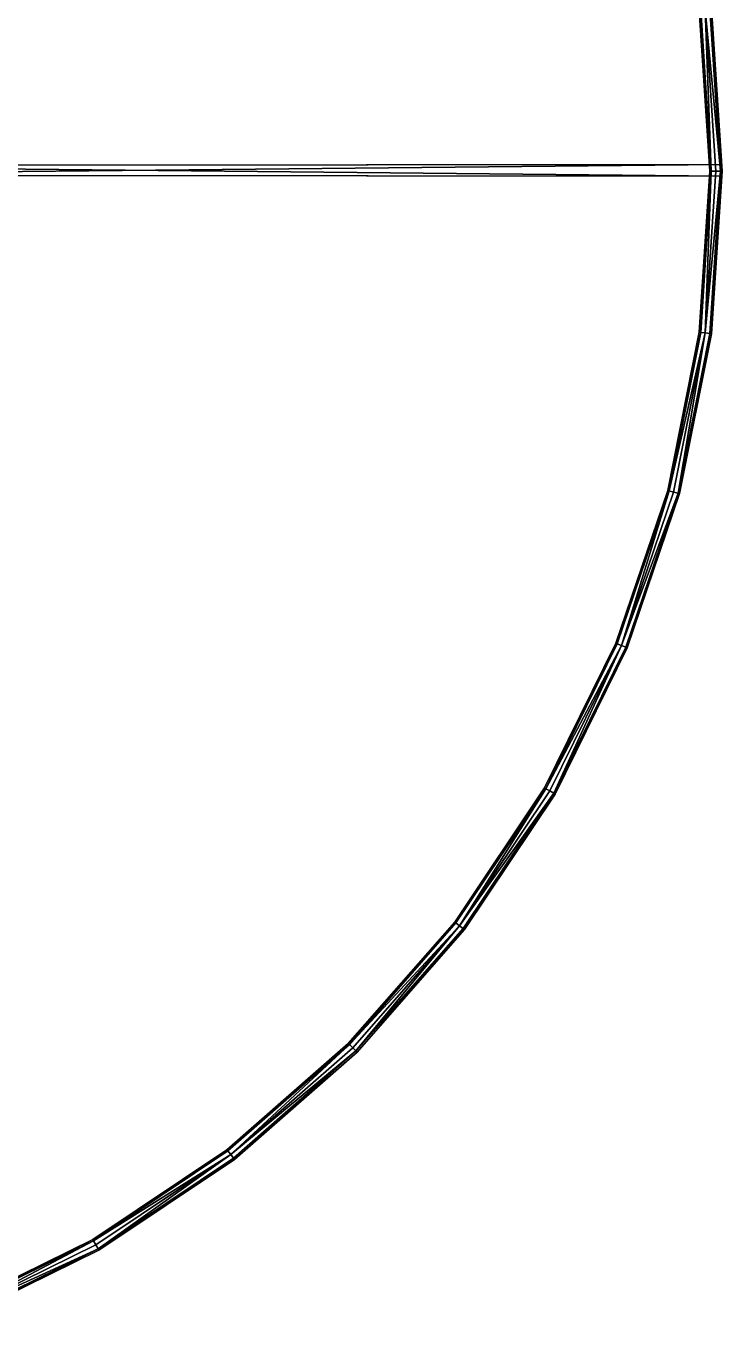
# Model space of a CAD drawing. Extents: x -21.1 to 21.1, y -21.1 to 21.1.
# Drawn here: x 9.33 to 21.12, y -19.52 to 2.45 of the extents above; entities that cross this region are included whole.
import ezdxf

# ---------------------------------------------------------------- set-up
doc = ezdxf.new("R2010")
doc.units = 0
doc.layers.add('LAMP', color=191, linetype='CONTINUOUS')
doc.layers.add('SHADE', color=31, linetype='CONTINUOUS')

msp = doc.modelspace()

# ---------------------------------------------------------------- meshes
at = {"layer": 'LAMP', "color": 191}
mesh = msp.add_polyface(dxfattribs=at)
corners = [(2.089043, 0.087564, -63.323181), (2.773581, 0.087564, -63.323181), (2.773581, -0.078289, -63.323181), (2.089043, -0.078289, -63.323181), (3.139375, 0.087564, -63.207119), (3.139375, -0.078289, -63.207119), (21.116373, 0.102227, -56.756516), (21.116373, -0.092957, -56.756516), (21.116371, 0.102227, -56.48518), (21.116371, -0.092957, -56.48518), (3.051775, 0.087564, -63.051025), (3.051775, -0.078289, -63.051025), (2.704148, 0.087564, -63.157326), (2.704148, -0.078289, -63.157326), (2.089043, -0.078289, -63.157326), (2.383916, -0.427528, -14.617145), (2.424169, -0.784632, -17.069193), (2.337745, -0.809766, -17.063366), (2.297494, -0.453138, -14.614563), (2.552725, -0.480429, -14.607011), (2.608452, -0.550535, -14.595902), (2.648674, -0.908816, -17.055971), (2.634162, -0.63606, -14.58294), (2.473436, -0.438026, -14.614359), (2.513684, -0.79561, -17.069691), (2.592962, -0.838429, -17.065178), (2.580434, -0.803302, -14.559042), (2.321928, -0.499863, -12.114742), (2.251164, -0.555641, -12.110956), (2.623401, -0.724718, -14.570023), (2.364787, -0.420937, -12.123278), (2.375486, -0.332109, -12.134968), (2.349772, -0.246627, -12.148218), (2.294097, -0.176754, -12.160975), (2.214911, -0.134754, -12.171183)]
mesh.append_faces([[corners[k] for k in face] for face in [(0, 2, 3), (1, 5, 2), (4, 7, 5), (6, 9, 7), (8, 11, 9), (10, 13, 11), (12, 14, 13), (6, 10, 8), (3, 13, 14), (15, 17, 18), (22, 21, 20), (15, 24, 16), (19, 24, 23), (26, 30, 27), (22, 30, 29), (22, 32, 31), (19, 32, 20), (19, 34, 33), (15, 34, 23)]], dxfattribs={"vtx0": -1})
mesh.append_faces([[corners[k] for k in face] for face in [(4, 10, 6), (1, 10, 4), (0, 12, 1)]], dxfattribs={"vtx0": -1, "vtx1": -1})
mesh.append_faces([[corners[k] for k in face] for face in [(1, 12, 10), (2, 11, 13)]], dxfattribs={"vtx0": -1, "vtx2": -1})
mesh.append_faces([[corners[k] for k in face] for face in [(5, 7, 11), (2, 5, 11), (3, 2, 13)]], dxfattribs={"vtx1": -1, "vtx2": -1})
mesh.append_faces([[corners[k] for k in face] for face in [(0, 1, 2), (1, 4, 5), (4, 6, 7), (6, 8, 9), (8, 10, 11), (10, 12, 13), (7, 9, 11), (15, 16, 17), (19, 20, 21), (15, 23, 24), (19, 25, 24), (26, 27, 28), (26, 29, 30), (22, 31, 30), (22, 20, 32), (19, 33, 32), (19, 23, 34)]], dxfattribs={"vtx2": -1})
at = {"layer": 'SHADE', "color": 31}
mesh = msp.add_polyface(dxfattribs=at)
corners = [(20.378559, 5.451408, -80.064957), (20.941936, 2.748146, -80.019058), (20.916155, 2.744752, -80.064957), (20.403677, 5.458139, -79.903458), (20.941936, 2.748146, -79.903458), (21.123417, -0.008819, -79.903458), (21.097412, -0.008819, -80.064957), (21.123415, -0.008819, -55.199318), (20.941933, 2.748146, -55.199318), (20.941933, 2.748146, -55.083717), (20.403675, 5.458139, -55.199318), (20.378555, 5.451408, -55.037819), (20.916151, 2.744752, -55.037819), (21.097408, -0.008819, -55.037819), (20.941933, 2.748146, -55.423717), (21.123415, -0.008819, -58.595036), (20.941933, 2.748146, -58.595036), (20.403675, 5.458139, -58.595036), (20.202726, 5.404294, -79.903458), (20.735682, 2.720992, -80.019058), (20.735682, 2.720993, -79.903458), (20.227844, 5.411024, -80.064957), (20.761463, 2.724386, -80.064957), (20.22784, 5.411024, -55.037819), (20.73568, 2.720992, -55.083717), (20.761461, 2.724386, -55.037819), (20.202723, 5.404295, -55.199318), (20.73568, 2.720993, -55.199318), (20.735682, 2.720993, -79.679054), (20.202726, 5.404295, -76.507736), (20.735682, 2.720993, -76.507736), (20.838808, 2.73457, -80.080254), (20.838806, 2.734569, -55.022518), (21.123417, -0.008819, -76.507736), (20.941936, 2.748146, -79.679054), (20.941936, 2.748146, -76.507736), (20.403677, 5.458139, -76.507736), (20.73568, 2.720993, -55.423717), (20.202723, 5.404295, -58.595036), (20.73568, 2.720993, -58.595036), (20.941935, 2.748146, -67.551384), (20.735682, 2.720993, -67.551384)]
mesh.append_faces([[corners[k] for k in face] for face in [(0, 1, 2), (5, 1, 4), (10, 9, 8), (13, 9, 12), (7, 14, 8), (17, 14, 16), (18, 19, 20), (23, 24, 25), (29, 28, 30), (6, 31, 2), (21, 31, 22), (11, 32, 12), (33, 34, 35), (3, 34, 4), (26, 37, 27), (15, 40, 16), (36, 40, 35), (38, 41, 39)]], dxfattribs={"vtx0": -1})
mesh.append_faces([[corners[k] for k in face] for face in [(3, 4, 1), (6, 2, 1), (7, 8, 9), (11, 12, 9), (10, 8, 14), (15, 16, 14), (21, 22, 19), (26, 27, 24), (18, 20, 28), (0, 2, 31), (13, 12, 32), (23, 25, 32), (5, 4, 34), (36, 35, 34), (38, 39, 37), (33, 35, 40), (17, 16, 40), (29, 30, 41)]], dxfattribs={"vtx2": -1})
mesh = msp.add_polyface(dxfattribs=at)
corners = [(21.123417, -0.008819, -79.903458), (21.123417, -0.008819, -80.019058), (20.941936, 2.748146, -80.019058), (21.097412, -0.008819, -80.064957), (21.123415, -0.008819, -55.199318), (20.941933, 2.748146, -55.083717), (21.123415, -0.008819, -55.083717), (21.097408, -0.008819, -55.037819), (21.123415, -0.008819, -55.423717), (20.941933, 2.748146, -55.423717), (21.123415, -0.008819, -58.595036), (20.941381, -0.008819, -80.064957), (20.915375, -0.008819, -80.019058), (20.735682, 2.720992, -80.019058), (20.761463, 2.724386, -80.064957), (20.915375, -0.008818, -79.903458), (20.735682, 2.720993, -79.903458), (20.941378, -0.008819, -55.037819), (20.761461, 2.724386, -55.037819), (20.73568, 2.720992, -55.083717), (20.915373, -0.008819, -55.083717), (20.915375, -0.008819, -55.199318), (20.73568, 2.720993, -55.199318), (20.915375, -0.008819, -79.679054), (20.735682, 2.720993, -79.679054), (20.915375, -0.008818, -76.507736), (20.735682, 2.720993, -76.507736), (21.019396, -0.008819, -80.080254), (20.838808, 2.73457, -80.080254), (20.838806, 2.734569, -55.022518), (21.019392, -0.008819, -55.022518), (21.123417, -0.008819, -76.507736), (21.123417, -0.008819, -79.679054), (20.941936, 2.748146, -79.679054), (20.915375, -0.008819, -58.595036), (20.915373, -0.008819, -55.423717), (20.73568, 2.720993, -55.423717), (20.73568, 2.720993, -58.595036), (21.123415, -0.008819, -67.551392), (20.941935, 2.748146, -67.551384), (20.915375, -0.008819, -67.551384), (20.735682, 2.720993, -67.551384)]
mesh.append_faces([[corners[k] for k in face] for face in [(3, 2, 1), (4, 5, 6), (10, 9, 8), (11, 13, 14), (15, 13, 12), (17, 19, 20), (21, 19, 22), (15, 24, 16), (25, 24, 23), (11, 28, 27), (7, 29, 30), (17, 29, 18), (0, 33, 32), (34, 36, 37), (21, 36, 35), (31, 39, 38), (25, 41, 26), (34, 41, 40)]], dxfattribs={"vtx0": -1})
mesh.append_faces([[corners[k] for k in face] for face in [(0, 1, 2), (7, 6, 5), (4, 8, 9), (11, 12, 13), (15, 16, 13), (17, 18, 19), (21, 20, 19), (15, 23, 24), (25, 26, 24), (3, 27, 28), (11, 14, 28), (17, 30, 29), (31, 32, 33), (34, 35, 36), (21, 22, 36), (10, 38, 39), (25, 40, 41), (34, 37, 41)]], dxfattribs={"vtx2": -1})
mesh = msp.add_polyface(dxfattribs=at)
corners = [(20.378559, -5.469047, -80.064957), (20.916155, -2.76239, -80.064957), (20.941935, -2.765784, -80.019058), (21.097412, -0.008819, -80.064957), (21.123417, -0.008819, -79.903458), (20.941936, -2.765784, -79.903458), (20.403677, -5.475777, -79.903458), (21.123415, -0.008819, -55.199318), (20.941935, -2.765784, -55.083717), (20.941935, -2.765784, -55.199318), (21.097408, -0.008819, -55.037819), (20.916153, -2.76239, -55.037819), (20.378555, -5.469047, -55.037819), (20.403675, -5.475777, -55.199318), (20.941933, -2.765784, -55.423717), (20.403675, -5.475777, -58.595036), (20.941935, -2.765784, -58.595036), (21.123415, -0.008819, -58.595036), (20.202726, -5.421931, -79.903458), (20.735682, -2.73863, -79.903458), (20.735682, -2.738629, -80.019058), (20.227846, -5.428662, -80.064957), (20.761463, -2.742023, -80.064957), (20.202723, -5.421931, -55.199318), (20.73568, -2.73863, -55.083717), (20.73568, -2.73863, -55.199318), (20.227842, -5.428662, -55.037819), (20.761461, -2.742024, -55.037819), (20.202723, -5.421931, -58.595036), (20.73568, -2.73863, -55.423717), (20.73568, -2.73863, -58.595036), (20.83881, -2.752207, -80.080254), (20.838806, -2.752207, -55.022518), (20.403677, -5.475777, -76.507736), (20.941936, -2.765784, -79.679054), (20.941936, -2.765784, -76.507736), (21.123417, -0.008819, -76.507736), (20.735682, -2.73863, -79.679054), (20.202726, -5.421931, -76.507736), (20.735682, -2.73863, -76.507736), (20.941935, -2.765784, -67.551392), (20.735682, -2.73863, -67.551384)]
mesh.append_faces([[corners[k] for k in face] for face in [(3, 2, 1), (6, 2, 5), (7, 8, 9), (12, 8, 11), (13, 14, 9), (17, 14, 16), (21, 20, 22), (23, 24, 25), (28, 29, 30), (0, 31, 1), (10, 32, 11), (26, 32, 27), (33, 34, 35), (4, 34, 5), (18, 37, 19), (15, 40, 16), (36, 40, 35), (38, 41, 39)]], dxfattribs={"vtx0": -1})
mesh.append_faces([[corners[k] for k in face] for face in [(0, 1, 2), (4, 5, 2), (10, 11, 8), (13, 9, 8), (15, 16, 14), (7, 9, 14), (18, 19, 20), (26, 27, 24), (23, 25, 29), (3, 1, 31), (21, 22, 31), (12, 11, 32), (6, 5, 34), (36, 35, 34), (38, 39, 37), (33, 35, 40), (17, 16, 40), (28, 30, 41)]], dxfattribs={"vtx2": -1})
mesh = msp.add_polyface(dxfattribs=at)
corners = [(21.097412, -0.008819, -80.064957), (21.123417, -0.008819, -80.019058), (20.941935, -2.765784, -80.019058), (21.123417, -0.008819, -79.903458), (21.123415, -0.008819, -55.199318), (21.123415, -0.008819, -55.083717), (20.941935, -2.765784, -55.083717), (21.097408, -0.008819, -55.037819), (21.123415, -0.008819, -58.595036), (21.123415, -0.008819, -55.423717), (20.941933, -2.765784, -55.423717), (20.915375, -0.008818, -79.903458), (20.915375, -0.008819, -80.019058), (20.735682, -2.738629, -80.019058), (20.735682, -2.73863, -79.903458), (20.941381, -0.008819, -80.064957), (20.761463, -2.742023, -80.064957), (20.941378, -0.008819, -55.037819), (20.915373, -0.008819, -55.083717), (20.73568, -2.73863, -55.083717), (20.761461, -2.742024, -55.037819), (20.915375, -0.008819, -55.199318), (20.73568, -2.73863, -55.199318), (20.915373, -0.008819, -55.423717), (20.73568, -2.73863, -55.423717), (20.915375, -0.008819, -58.595036), (20.73568, -2.73863, -58.595036), (20.83881, -2.752207, -80.080254), (21.019396, -0.008819, -80.080254), (21.019392, -0.008819, -55.022518), (20.838806, -2.752207, -55.022518), (21.123417, -0.008819, -79.679054), (20.941936, -2.765784, -79.679054), (21.123417, -0.008819, -76.507736), (20.915375, -0.008818, -76.507736), (20.915375, -0.008819, -79.679054), (20.735682, -2.73863, -79.679054), (20.735682, -2.73863, -76.507736), (21.123415, -0.008819, -67.551392), (20.941935, -2.765784, -67.551392), (20.915375, -0.008819, -67.551384), (20.735682, -2.73863, -67.551384)]
mesh.append_faces([[corners[k] for k in face] for face in [(3, 2, 1), (7, 6, 5), (4, 10, 9), (11, 13, 14), (15, 13, 12), (17, 19, 20), (21, 19, 18), (21, 24, 22), (25, 24, 23), (0, 27, 28), (15, 27, 16), (17, 30, 29), (33, 32, 31), (34, 36, 37), (11, 36, 35), (8, 39, 38), (25, 41, 26), (34, 41, 40)]], dxfattribs={"vtx0": -1})
mesh.append_faces([[corners[k] for k in face] for face in [(0, 1, 2), (4, 5, 6), (8, 9, 10), (11, 12, 13), (15, 16, 13), (17, 18, 19), (21, 22, 19), (21, 23, 24), (25, 26, 24), (15, 28, 27), (7, 29, 30), (17, 20, 30), (3, 31, 32), (34, 35, 36), (11, 14, 36), (33, 38, 39), (25, 40, 41), (34, 37, 41)]], dxfattribs={"vtx2": -1})
mesh = msp.add_polyface(dxfattribs=at)
corners = [(20.378559, -5.469047, -80.064957), (20.941935, -2.765784, -80.019058), (20.403679, -5.475777, -80.019058), (20.403677, -5.475777, -79.903458), (20.378555, -5.469047, -55.037819), (20.403675, -5.475777, -55.083717), (20.941935, -2.765784, -55.083717), (20.403675, -5.475777, -55.199318), (20.403675, -5.475777, -55.423717), (20.941933, -2.765784, -55.423717), (20.403675, -5.475777, -58.595036), (20.202726, -5.421931, -79.903458), (20.202726, -5.421931, -80.019058), (19.32263, -8.012214, -80.019058), (20.227846, -5.428662, -80.064957), (20.735682, -2.738629, -80.019058), (20.227842, -5.428662, -55.037819), (20.202723, -5.421931, -55.083717), (19.322626, -8.012214, -55.083717), (20.202723, -5.421931, -55.199318), (20.73568, -2.73863, -55.083717), (20.202723, -5.421931, -55.423717), (19.322626, -8.012215, -55.423717), (20.202723, -5.421931, -58.595036), (20.73568, -2.73863, -55.423717), (20.303204, -5.448854, -80.080254), (19.418728, -8.05202, -80.080254), (20.83881, -2.752207, -80.080254), (19.418724, -8.05202, -55.022518), (20.3032, -5.448854, -55.022518), (20.838806, -2.752207, -55.022518), (20.403677, -5.475777, -76.507736), (20.403679, -5.475777, -79.679054), (20.941936, -2.765784, -79.679054), (20.202726, -5.421931, -76.507736), (20.202726, -5.421931, -79.679054), (19.32263, -8.012214, -79.679054), (20.735682, -2.73863, -79.679054), (20.403677, -5.475777, -67.551392), (20.941935, -2.765784, -67.551392), (20.202724, -5.421931, -67.551384), (19.322628, -8.012214, -67.551384), (20.735682, -2.73863, -67.551384)]
mesh.append_faces([[corners[k] for k in face] for face in [(0, 1, 2), (7, 6, 5), (10, 9, 8), (14, 13, 12), (11, 15, 12), (19, 18, 17), (16, 20, 17), (23, 22, 21), (19, 24, 21), (14, 27, 25), (16, 28, 29), (4, 30, 29), (3, 33, 32), (11, 36, 35), (34, 37, 35), (31, 39, 38), (34, 41, 40), (23, 42, 40)]], dxfattribs={"vtx0": -1})
mesh.append_faces([[corners[k] for k in face] for face in [(3, 2, 1), (4, 5, 6), (7, 8, 9), (11, 12, 13), (14, 12, 15), (16, 17, 18), (19, 17, 20), (19, 21, 22), (23, 21, 24), (14, 25, 26), (0, 25, 27), (16, 29, 30), (31, 32, 33), (34, 35, 36), (11, 35, 37), (10, 38, 39), (23, 40, 41), (34, 40, 42)]], dxfattribs={"vtx2": -1})
mesh = msp.add_polyface(dxfattribs=at)
corners = [(20.378559, -5.469047, -80.064957), (20.403679, -5.475777, -80.019058), (19.514828, -8.091825, -80.019058), (19.490803, -8.081874, -80.064957), (20.403677, -5.475777, -79.903458), (19.514828, -8.091825, -79.903458), (20.403675, -5.475777, -55.199318), (20.403675, -5.475777, -55.083717), (19.514824, -8.091826, -55.083717), (19.514824, -8.091825, -55.199318), (20.378555, -5.469047, -55.037819), (19.490799, -8.081875, -55.037819), (20.403675, -5.475777, -58.595036), (20.403675, -5.475777, -55.423717), (19.514824, -8.091825, -55.423717), (19.514824, -8.091825, -58.595036), (20.202726, -5.421931, -79.903458), (19.32263, -8.012214, -80.019058), (19.32263, -8.012214, -79.903458), (20.227846, -5.428662, -80.064957), (19.346655, -8.022165, -80.064957), (20.227842, -5.428662, -55.037819), (19.322626, -8.012214, -55.083717), (19.346651, -8.022165, -55.037819), (20.202723, -5.421931, -55.199318), (19.322626, -8.012214, -55.199318), (19.322626, -8.012215, -55.423717), (20.202723, -5.421931, -58.595036), (19.322626, -8.012214, -58.595036), (19.418728, -8.05202, -80.080254), (20.303204, -5.448854, -80.080254), (20.3032, -5.448854, -55.022518), (19.418724, -8.05202, -55.022518), (20.403679, -5.475777, -79.679054), (19.514828, -8.091825, -79.679054), (20.403677, -5.475777, -76.507736), (19.514826, -8.091825, -76.507736), (20.202726, -5.421931, -76.507736), (19.32263, -8.012214, -79.679054), (19.32263, -8.012214, -76.507736), (20.403677, -5.475777, -67.551392), (19.514826, -8.091825, -67.551392), (19.322628, -8.012214, -67.551384)]
mesh.append_faces([[corners[k] for k in face] for face in [(0, 2, 3), (4, 2, 1), (6, 8, 9), (10, 8, 7), (12, 14, 15), (6, 14, 13), (16, 17, 18), (21, 22, 23), (24, 26, 25), (0, 29, 30), (19, 29, 20), (10, 32, 11), (4, 34, 5), (35, 34, 33), (37, 38, 39), (35, 41, 36), (12, 41, 40), (27, 42, 28)]], dxfattribs={"vtx0": -1})
mesh.append_faces([[corners[k] for k in face] for face in [(0, 1, 2), (4, 5, 2), (6, 7, 8), (10, 11, 8), (12, 13, 14), (6, 9, 14), (19, 20, 17), (24, 25, 22), (27, 28, 26), (0, 3, 29), (10, 31, 32), (21, 23, 32), (4, 33, 34), (35, 36, 34), (16, 18, 38), (35, 40, 41), (12, 15, 41), (37, 39, 42)]], dxfattribs={"vtx2": -1})
mesh = msp.add_polyface(dxfattribs=at)
corners = [(18.270992, -10.557159, -80.064957), (18.293514, -10.570162, -80.019058), (16.757864, -12.867023, -80.019058), (18.29351, -10.570162, -79.903458), (19.514828, -8.091825, -80.019058), (18.293509, -10.570164, -55.199318), (18.293509, -10.570164, -55.083717), (16.75786, -12.867023, -55.083717), (18.270987, -10.557161, -55.037819), (19.514824, -8.091826, -55.083717), (18.293507, -10.570164, -58.595036), (18.293509, -10.570164, -55.423717), (16.757858, -12.867023, -55.423717), (19.514824, -8.091825, -55.423717), (18.113344, -10.466143, -79.903458), (18.113344, -10.466143, -80.019058), (16.592819, -12.740378, -80.019058), (18.135866, -10.479145, -80.064957), (18.135862, -10.479145, -55.037819), (18.11334, -10.466143, -55.083717), (16.592817, -12.740378, -55.083717), (18.11334, -10.466143, -55.199318), (18.11334, -10.466143, -55.423717), (16.592815, -12.740378, -55.423717), (18.11334, -10.466143, -58.595036), (16.675343, -12.8037, -80.080254), (18.203428, -10.518153, -80.080254), (19.418728, -8.05202, -80.080254), (18.203424, -10.518153, -55.022518), (16.675339, -12.8037, -55.022518), (19.418724, -8.05202, -55.022518), (18.293514, -10.570162, -79.679054), (16.757864, -12.867021, -79.679054), (18.29351, -10.570162, -76.507736), (19.514828, -8.091825, -79.679054), (18.113344, -10.466143, -76.507736), (18.113344, -10.466143, -79.679054), (16.592819, -12.740378, -79.679054), (18.29351, -10.570164, -67.551392), (16.757862, -12.867023, -67.551392), (19.514826, -8.091825, -67.551392), (18.11334, -10.466143, -67.551384), (16.592817, -12.740378, -67.551384)]
mesh.append_faces([[corners[k] for k in face] for face in [(3, 2, 1), (0, 4, 1), (8, 7, 6), (5, 9, 6), (5, 12, 11), (10, 13, 11), (17, 16, 15), (21, 20, 19), (24, 23, 22), (0, 25, 26), (18, 29, 28), (8, 30, 28), (33, 32, 31), (3, 34, 31), (14, 37, 36), (10, 39, 38), (33, 40, 38), (35, 42, 41)]], dxfattribs={"vtx0": -1})
mesh.append_faces([[corners[k] for k in face] for face in [(0, 1, 2), (3, 1, 4), (5, 6, 7), (8, 6, 9), (10, 11, 12), (5, 11, 13), (14, 15, 16), (18, 19, 20), (21, 22, 23), (17, 26, 25), (0, 26, 27), (8, 28, 29), (3, 31, 32), (33, 31, 34), (35, 36, 37), (33, 38, 39), (10, 38, 40), (24, 41, 42)]], dxfattribs={"vtx2": -1})
mesh = msp.add_polyface(dxfattribs=at)
corners = [(18.270992, -10.557159, -80.064957), (19.490803, -8.081874, -80.064957), (19.514828, -8.091825, -80.019058), (18.29351, -10.570162, -79.903458), (19.514828, -8.091825, -79.903458), (18.270987, -10.557161, -55.037819), (19.514824, -8.091826, -55.083717), (19.490799, -8.081875, -55.037819), (18.293509, -10.570164, -55.199318), (19.514824, -8.091825, -55.199318), (19.514824, -8.091825, -55.423717), (18.293507, -10.570164, -58.595036), (19.514824, -8.091825, -58.595036), (18.113344, -10.466143, -79.903458), (19.32263, -8.012214, -79.903458), (19.32263, -8.012214, -80.019058), (18.113344, -10.466143, -80.019058), (18.135866, -10.479145, -80.064957), (19.346655, -8.022165, -80.064957), (18.11334, -10.466143, -55.199318), (18.11334, -10.466143, -55.083717), (19.322626, -8.012214, -55.083717), (19.322626, -8.012214, -55.199318), (18.135862, -10.479145, -55.037819), (19.346651, -8.022165, -55.037819), (18.11334, -10.466143, -58.595036), (18.11334, -10.466143, -55.423717), (19.322626, -8.012215, -55.423717), (19.322626, -8.012214, -58.595036), (19.418728, -8.05202, -80.080254), (18.203428, -10.518153, -80.080254), (19.418724, -8.05202, -55.022518), (18.203424, -10.518153, -55.022518), (18.29351, -10.570162, -76.507736), (19.514828, -8.091825, -79.679054), (19.514826, -8.091825, -76.507736), (18.113344, -10.466143, -79.679054), (19.32263, -8.012214, -79.679054), (18.113344, -10.466143, -76.507736), (19.32263, -8.012214, -76.507736), (19.514826, -8.091825, -67.551392), (18.11334, -10.466143, -67.551384), (19.322628, -8.012214, -67.551384)]
mesh.append_faces([[corners[k] for k in face] for face in [(3, 2, 4), (5, 6, 7), (8, 10, 9), (13, 15, 16), (17, 15, 18), (19, 21, 22), (23, 21, 20), (25, 27, 28), (19, 27, 26), (0, 29, 1), (17, 29, 30), (23, 31, 24), (33, 34, 35), (13, 37, 14), (38, 37, 36), (11, 40, 12), (38, 42, 39), (25, 42, 41)]], dxfattribs={"vtx0": -1})
mesh.append_faces([[corners[k] for k in face] for face in [(0, 1, 2), (8, 9, 6), (11, 12, 10), (13, 14, 15), (17, 16, 15), (19, 20, 21), (23, 24, 21), (25, 26, 27), (19, 22, 27), (17, 18, 29), (5, 7, 31), (23, 32, 31), (3, 4, 34), (13, 36, 37), (38, 39, 37), (33, 35, 40), (38, 41, 42), (25, 28, 42)]], dxfattribs={"vtx2": -1})
mesh = msp.add_polyface(dxfattribs=at)
corners = [(18.270992, -10.557159, -80.064957), (16.757864, -12.867023, -80.019058), (16.737232, -12.851192, -80.064957), (18.29351, -10.570162, -79.903458), (16.757864, -12.867023, -79.903458), (18.293509, -10.570164, -55.199318), (16.75786, -12.867023, -55.083717), (16.757858, -12.867023, -55.199318), (18.270987, -10.557161, -55.037819), (16.73723, -12.851192, -55.037819), (18.293507, -10.570164, -58.595036), (16.757858, -12.867023, -55.423717), (16.757858, -12.867023, -58.595036), (14.789616, -14.797707, -79.903458), (16.592819, -12.740378, -79.903458), (16.592819, -12.740378, -80.019058), (18.113344, -10.466143, -79.903458), (18.135866, -10.479145, -80.064957), (16.613451, -12.756209, -80.064957), (14.808003, -14.816095, -80.064957), (14.789612, -14.797707, -55.199318), (16.592817, -12.740378, -55.083717), (16.592817, -12.740378, -55.199318), (14.808001, -14.816095, -55.037819), (16.613449, -12.756209, -55.037819), (18.135862, -10.479145, -55.037819), (18.11334, -10.466143, -55.199318), (16.592815, -12.740378, -55.423717), (18.11334, -10.466143, -58.595036), (16.592817, -12.740378, -58.595036), (14.789612, -14.797707, -58.595036), (16.675343, -12.8037, -80.080254), (16.675339, -12.8037, -55.022518), (16.757864, -12.867021, -79.679054), (18.29351, -10.570162, -76.507736), (16.757864, -12.867023, -76.507736), (18.113344, -10.466143, -76.507736), (16.592819, -12.740378, -79.679054), (16.592819, -12.740378, -76.507736), (14.789616, -14.797707, -76.507736), (16.757862, -12.867023, -67.551392), (16.592817, -12.740378, -67.551384)]
mesh.append_faces([[corners[k] for k in face] for face in [(0, 1, 2), (5, 6, 7), (10, 11, 12), (16, 15, 14), (19, 15, 18), (20, 21, 22), (25, 21, 24), (26, 27, 22), (30, 27, 29), (17, 31, 18), (8, 32, 9), (23, 32, 24), (3, 33, 4), (36, 37, 38), (13, 37, 14), (34, 40, 35), (39, 41, 38), (28, 41, 29)]], dxfattribs={"vtx0": -1})
mesh.append_faces([[corners[k] for k in face] for face in [(3, 4, 1), (8, 9, 6), (5, 7, 11), (13, 14, 15), (17, 18, 15), (23, 24, 21), (26, 22, 21), (28, 29, 27), (20, 22, 27), (0, 2, 31), (19, 18, 31), (25, 24, 32), (34, 35, 33), (16, 14, 37), (39, 38, 37), (10, 12, 40), (30, 29, 41), (36, 38, 41)]], dxfattribs={"vtx2": -1})
mesh = msp.add_polyface(dxfattribs=at)
corners = [(14.918335, -14.926425, -80.064957), (16.737232, -12.851192, -80.064957), (16.757864, -12.867023, -80.019058), (14.936724, -14.944815, -80.019058), (14.936724, -14.944815, -79.903458), (16.757864, -12.867023, -79.903458), (14.918331, -14.926428, -55.037819), (14.936719, -14.944815, -55.083717), (16.75786, -12.867023, -55.083717), (16.73723, -12.851192, -55.037819), (14.936719, -14.944815, -55.199318), (16.757858, -12.867023, -55.199318), (14.936719, -14.944815, -55.423717), (16.757858, -12.867023, -55.423717), (14.936719, -14.944815, -58.595036), (16.757858, -12.867023, -58.595036), (14.789616, -14.797707, -79.903458), (16.592819, -12.740378, -80.019058), (14.789616, -14.797707, -80.019058), (14.808003, -14.816095, -80.064957), (14.789612, -14.797707, -55.199318), (14.789614, -14.797708, -55.083717), (16.592817, -12.740378, -55.083717), (14.808001, -14.816095, -55.037819), (14.789612, -14.797707, -58.595036), (14.789612, -14.797708, -55.423717), (16.592815, -12.740378, -55.423717), (14.863171, -14.87126, -80.080254), (16.675343, -12.8037, -80.080254), (16.675339, -12.8037, -55.022518), (14.863167, -14.871262, -55.022518), (14.936723, -14.944815, -76.507736), (14.936724, -14.944815, -79.679054), (16.757864, -12.867021, -79.679054), (16.757864, -12.867023, -76.507736), (14.789616, -14.797707, -79.679054), (16.592819, -12.740378, -79.679054), (14.789616, -14.797707, -76.507736), (14.936722, -14.944815, -67.551392), (16.757862, -12.867023, -67.551392), (14.789614, -14.797708, -67.551384), (16.592817, -12.740378, -67.551384)]
mesh.append_faces([[corners[k] for k in face] for face in [(0, 2, 3), (4, 2, 5), (6, 8, 9), (10, 8, 7), (10, 13, 11), (14, 13, 12), (16, 17, 18), (23, 22, 21), (20, 26, 25), (0, 28, 1), (19, 28, 27), (6, 29, 30), (31, 33, 34), (4, 33, 32), (37, 36, 35), (14, 39, 15), (31, 39, 38), (24, 41, 40)]], dxfattribs={"vtx0": -1})
mesh.append_faces([[corners[k] for k in face] for face in [(0, 1, 2), (4, 3, 2), (6, 7, 8), (10, 11, 8), (10, 12, 13), (14, 15, 13), (19, 18, 17), (20, 21, 22), (24, 25, 26), (0, 27, 28), (6, 9, 29), (23, 30, 29), (31, 32, 33), (4, 5, 33), (16, 35, 36), (14, 38, 39), (31, 34, 39), (37, 40, 41)]], dxfattribs={"vtx2": -1})
mesh = msp.add_polyface(dxfattribs=at)
corners = [(10.549071, -18.279078, -80.064957), (12.843102, -16.745323, -80.064957), (12.858932, -16.765953, -80.019058), (10.562075, -18.3016, -79.903458), (12.858932, -16.765953, -79.903458), (10.549068, -18.279079, -55.037819), (12.858928, -16.765955, -55.083717), (12.8431, -16.745323, -55.037819), (10.562072, -18.3016, -55.199318), (12.858928, -16.765953, -55.199318), (12.858928, -16.765953, -55.423717), (10.562072, -18.3016, -58.595036), (12.858928, -16.765953, -58.595036), (10.458054, -18.121431, -79.903458), (12.732289, -16.60091, -79.903458), (12.732289, -16.60091, -80.019058), (14.789616, -14.797707, -79.903458), (14.808003, -14.816095, -80.064957), (12.74812, -16.62154, -80.064957), (10.471057, -18.143953, -80.064957), (10.458052, -18.121431, -55.199318), (12.732285, -16.60091, -55.083717), (12.732285, -16.60091, -55.199318), (10.471054, -18.143953, -55.037819), (12.748116, -16.62154, -55.037819), (14.808001, -14.816095, -55.037819), (14.789612, -14.797707, -55.199318), (12.732285, -16.60091, -55.423717), (14.789612, -14.797707, -58.595036), (12.732286, -16.60091, -58.595036), (10.458052, -18.121431, -58.595036), (12.795611, -16.683432, -80.080254), (12.795608, -16.683432, -55.022518), (10.562075, -18.3016, -76.507736), (12.858932, -16.765953, -79.679054), (12.858932, -16.765953, -76.507736), (14.789616, -14.797707, -76.507736), (12.732288, -16.60091, -79.679054), (12.732288, -16.60091, -76.507736), (10.458054, -18.121431, -76.507736), (12.858931, -16.765953, -67.551392), (12.732286, -16.60091, -67.551384)]
mesh.append_faces([[corners[k] for k in face] for face in [(3, 2, 4), (5, 6, 7), (8, 10, 9), (16, 15, 14), (19, 15, 18), (20, 21, 22), (25, 21, 24), (26, 27, 22), (30, 27, 29), (0, 31, 1), (17, 31, 18), (23, 32, 24), (33, 34, 35), (36, 37, 38), (13, 37, 14), (11, 40, 12), (39, 41, 38), (28, 41, 29)]], dxfattribs={"vtx0": -1})
mesh.append_faces([[corners[k] for k in face] for face in [(0, 1, 2), (8, 9, 6), (11, 12, 10), (13, 14, 15), (17, 18, 15), (23, 24, 21), (26, 22, 21), (28, 29, 27), (20, 22, 27), (19, 18, 31), (5, 7, 32), (25, 24, 32), (3, 4, 34), (16, 14, 37), (39, 38, 37), (33, 35, 40), (30, 29, 41), (36, 38, 41)]], dxfattribs={"vtx2": -1})
mesh = msp.add_polyface(dxfattribs=at)
corners = [(14.918335, -14.926425, -80.064957), (14.936724, -14.944815, -80.019058), (12.858932, -16.765953, -80.019058), (12.843102, -16.745323, -80.064957), (14.936724, -14.944815, -79.903458), (12.858932, -16.765953, -79.903458), (14.936719, -14.944815, -55.199318), (14.936719, -14.944815, -55.083717), (12.858928, -16.765955, -55.083717), (12.858928, -16.765953, -55.199318), (14.918331, -14.926428, -55.037819), (12.8431, -16.745323, -55.037819), (14.936719, -14.944815, -58.595036), (14.936719, -14.944815, -55.423717), (12.858928, -16.765953, -55.423717), (12.858928, -16.765953, -58.595036), (14.789616, -14.797707, -79.903458), (14.789616, -14.797707, -80.019058), (12.732289, -16.60091, -80.019058), (14.808003, -14.816095, -80.064957), (14.808001, -14.816095, -55.037819), (14.789614, -14.797708, -55.083717), (12.732285, -16.60091, -55.083717), (14.789612, -14.797707, -55.199318), (14.789612, -14.797708, -55.423717), (12.732285, -16.60091, -55.423717), (14.789612, -14.797707, -58.595036), (12.795611, -16.683432, -80.080254), (14.863171, -14.87126, -80.080254), (14.863167, -14.871262, -55.022518), (12.795608, -16.683432, -55.022518), (14.936724, -14.944815, -79.679054), (12.858932, -16.765953, -79.679054), (14.936723, -14.944815, -76.507736), (12.858932, -16.765953, -76.507736), (14.789616, -14.797707, -76.507736), (14.789616, -14.797707, -79.679054), (12.732288, -16.60091, -79.679054), (14.936722, -14.944815, -67.551392), (12.858931, -16.765953, -67.551392), (14.789614, -14.797708, -67.551384), (12.732286, -16.60091, -67.551384)]
mesh.append_faces([[corners[k] for k in face] for face in [(0, 2, 3), (4, 2, 1), (6, 8, 9), (10, 8, 7), (12, 14, 15), (6, 14, 13), (19, 18, 17), (23, 22, 21), (26, 25, 24), (0, 27, 28), (10, 30, 11), (20, 30, 29), (4, 32, 5), (33, 32, 31), (16, 37, 36), (33, 39, 34), (12, 39, 38), (35, 41, 40)]], dxfattribs={"vtx0": -1})
mesh.append_faces([[corners[k] for k in face] for face in [(0, 1, 2), (4, 5, 2), (6, 7, 8), (10, 11, 8), (12, 13, 14), (6, 9, 14), (16, 17, 18), (20, 21, 22), (23, 24, 25), (0, 3, 27), (19, 28, 27), (10, 29, 30), (4, 31, 32), (33, 34, 32), (35, 36, 37), (33, 38, 39), (12, 15, 39), (26, 40, 41)]], dxfattribs={"vtx2": -1})
mesh = msp.add_polyface(dxfattribs=at)
corners = [(10.549071, -18.279078, -80.064957), (10.562075, -18.3016, -80.019058), (8.083736, -19.522911, -80.019058), (10.562075, -18.3016, -79.903458), (12.858932, -16.765953, -80.019058), (10.562072, -18.3016, -55.199318), (10.562072, -18.301601, -55.083717), (8.083734, -19.522913, -55.083717), (10.549068, -18.279079, -55.037819), (12.858928, -16.765955, -55.083717), (10.562072, -18.3016, -58.595036), (10.562072, -18.301601, -55.423717), (8.083734, -19.522913, -55.423717), (12.858928, -16.765953, -55.423717), (10.458054, -18.121431, -79.903458), (12.732289, -16.60091, -80.019058), (10.458054, -18.121431, -80.019058), (10.471057, -18.143953, -80.064957), (10.458052, -18.121431, -55.199318), (10.458052, -18.121431, -55.083717), (12.732285, -16.60091, -55.083717), (10.471054, -18.143953, -55.037819), (10.458052, -18.121431, -58.595036), (10.458052, -18.121431, -55.423717), (12.732285, -16.60091, -55.423717), (8.04393, -19.426813, -80.080254), (10.510064, -18.211515, -80.080254), (12.795611, -16.683432, -80.080254), (10.510061, -18.211515, -55.022518), (8.043928, -19.426813, -55.022518), (12.795608, -16.683432, -55.022518), (10.562075, -18.3016, -79.679054), (8.083735, -19.522911, -79.679054), (10.562075, -18.3016, -76.507736), (12.858932, -16.765953, -79.679054), (10.458054, -18.121431, -79.679054), (12.732288, -16.60091, -79.679054), (10.458054, -18.121431, -76.507736), (10.562074, -18.3016, -67.551392), (8.083735, -19.522911, -67.551392), (12.858931, -16.765953, -67.551392), (10.458052, -18.121431, -67.551384), (12.732286, -16.60091, -67.551384)]
mesh.append_faces([[corners[k] for k in face] for face in [(3, 2, 1), (0, 4, 1), (8, 7, 6), (5, 9, 6), (5, 12, 11), (10, 13, 11), (14, 15, 16), (21, 20, 19), (18, 24, 23), (0, 25, 26), (17, 27, 26), (8, 30, 28), (33, 32, 31), (3, 34, 31), (37, 36, 35), (10, 39, 38), (33, 40, 38), (22, 42, 41)]], dxfattribs={"vtx0": -1})
mesh.append_faces([[corners[k] for k in face] for face in [(0, 1, 2), (3, 1, 4), (5, 6, 7), (8, 6, 9), (10, 11, 12), (5, 11, 13), (17, 16, 15), (18, 19, 20), (22, 23, 24), (0, 26, 27), (8, 28, 29), (21, 28, 30), (3, 31, 32), (33, 31, 34), (14, 35, 36), (33, 38, 39), (10, 38, 40), (37, 41, 42)]], dxfattribs={"vtx2": -1})
mesh = msp.add_polyface(dxfattribs=at)
corners = [(10.549071, -18.279078, -80.064957), (8.083736, -19.522911, -80.019058), (8.073785, -19.498886, -80.064957), (10.562075, -18.3016, -79.903458), (8.083735, -19.522911, -79.903458), (10.562072, -18.3016, -55.199318), (8.083734, -19.522913, -55.083717), (8.083734, -19.522913, -55.199318), (10.549068, -18.279079, -55.037819), (8.073783, -19.498888, -55.037819), (10.562072, -18.3016, -58.595036), (8.083734, -19.522913, -55.423717), (8.083734, -19.522911, -58.595036), (10.458054, -18.121431, -79.903458), (10.458054, -18.121431, -80.019058), (8.004125, -19.330715, -80.019058), (8.004125, -19.330715, -79.903458), (10.471057, -18.143953, -80.064957), (8.014077, -19.35474, -80.064957), (10.471054, -18.143953, -55.037819), (10.458052, -18.121431, -55.083717), (8.004124, -19.330715, -55.083717), (8.014074, -19.35474, -55.037819), (10.458052, -18.121431, -55.199318), (8.004124, -19.330715, -55.199318), (10.458052, -18.121431, -55.423717), (8.004124, -19.330715, -55.423717), (10.458052, -18.121431, -58.595036), (8.004124, -19.330715, -58.595036), (8.04393, -19.426813, -80.080254), (10.510064, -18.211515, -80.080254), (8.043928, -19.426813, -55.022518), (10.510061, -18.211515, -55.022518), (8.083735, -19.522911, -79.679054), (10.562075, -18.3016, -76.507736), (8.083735, -19.522911, -76.507736), (10.458054, -18.121431, -76.507736), (10.458054, -18.121431, -79.679054), (8.004125, -19.330715, -79.679054), (8.004125, -19.330715, -76.507736), (8.083735, -19.522911, -67.551392), (10.458052, -18.121431, -67.551384), (8.004124, -19.330715, -67.551384)]
mesh.append_faces([[corners[k] for k in face] for face in [(0, 1, 2), (5, 6, 7), (10, 11, 12), (13, 15, 16), (17, 15, 14), (19, 21, 22), (23, 21, 20), (23, 26, 24), (27, 26, 25), (17, 29, 18), (8, 31, 9), (19, 31, 32), (3, 33, 4), (36, 38, 39), (13, 38, 37), (34, 40, 35), (27, 42, 28), (36, 42, 41)]], dxfattribs={"vtx0": -1})
mesh.append_faces([[corners[k] for k in face] for face in [(3, 4, 1), (8, 9, 6), (5, 7, 11), (13, 14, 15), (17, 18, 15), (19, 20, 21), (23, 24, 21), (23, 25, 26), (27, 28, 26), (0, 2, 29), (17, 30, 29), (19, 22, 31), (34, 35, 33), (36, 37, 38), (13, 16, 38), (10, 12, 40), (27, 41, 42), (36, 39, 42)]], dxfattribs={"vtx2": -1})

doc.saveas('drawing.dxf')
